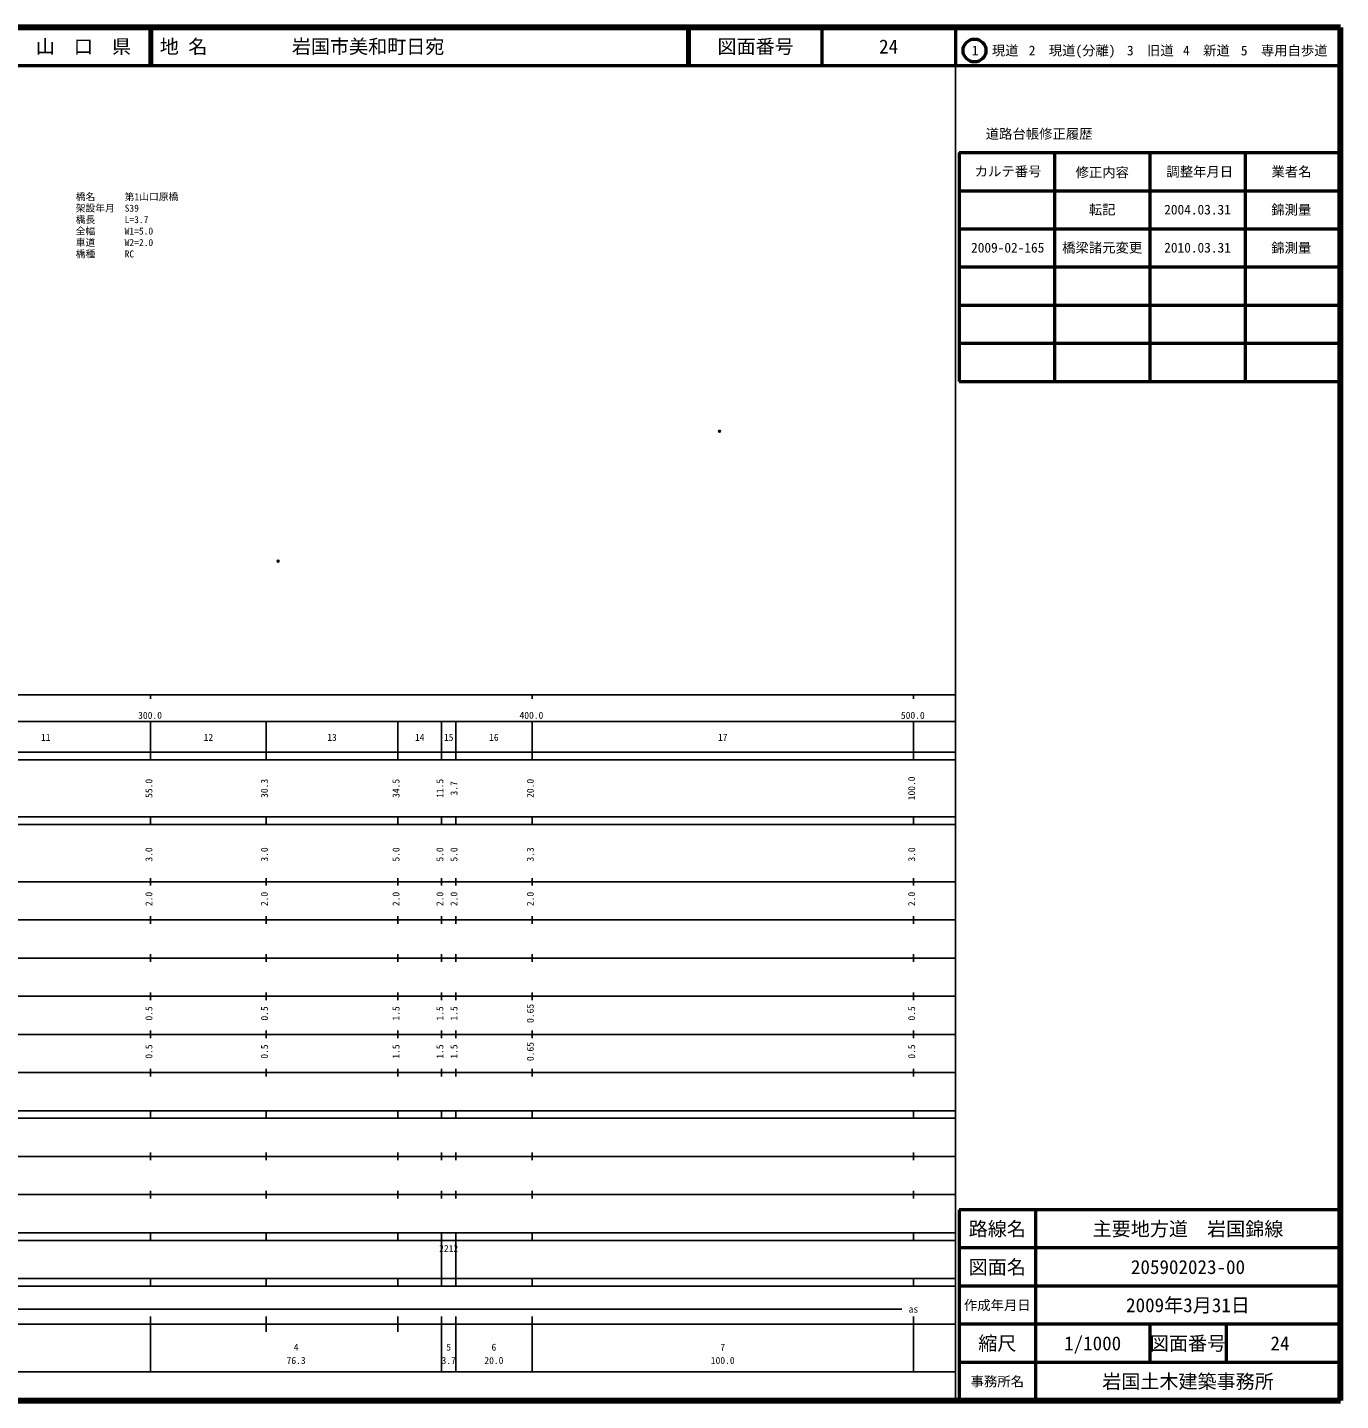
# Model space of a CAD drawing. Units: millimetres on the paper, with parts at other scales. Extents: x 40 to 680, y 20 to 380.
# Drawn here: x 335.7 to 680, y 20 to 380 of the extents above; entities that cross this region are included whole.
import ezdxf
from ezdxf.enums import TextEntityAlignment as Align

# ---------------------------------------------------------------- set-up
doc = ezdxf.new("R2010")
doc.units = ezdxf.units.MM
doc.header["$PDMODE"] = 32
doc.header["$PDSIZE"] = 0.5
for name, color, linetype in [('M-OTRS', 6, 'Continuous'), ('M-STR-HTXT', 7, 'Continuous'), ('M-TTL-TXT', 7, 'Continuous')]:
    doc.layers.add(name, color=color, linetype=linetype)
for name, color, linetype, lineweight in [('M-TTL', 2, 'Continuous', 140), ('M-TTL-BAND', 7, 'Continuous', 25), ('M-TTL-FRAM', 2, 'Continuous', 50), ('M-TTL-LINE', 7, 'Continuous', 50)]:
    doc.layers.add(name, color=color, linetype=linetype, lineweight=lineweight)
doc.styles.add('ＭＳ ゴシック', font='')
doc.styles.get('ＭＳ ゴシック').set_extended_font_data('MS Gothic')

msp = doc.modelspace()

# ---------------------------------------------------------------- linework, layer by layer
at = {"layer": 'M-OTRS'}
for p in [(517.183, 274.116), (401.425, 240.051)]:
    msp.add_point(p, dxfattribs=at)
at = {"layer": 'M-TTL'}
for p, q in [((680, 380), (40, 380)), ((680, 20), (680, 380)), ((40, 20), (680, 20))]:
    msp.add_line(p, q, dxfattribs=at)
at = {"layer": 'M-TTL-BAND'}
for p, q in [((579, 20), (579, 370)), ((40, 205), (579, 205)), ((368, 205), (368, 204)), ((468, 205), (468, 204)), ((568, 205), (568, 204)), ((68, 198), (579, 198)), ((368, 188), (368, 198)), ((398.3, 188), (398.3, 198)), ((432.8, 188), (432.8, 198)), ((444.3, 188), (444.3, 198)), ((448, 188), (448, 198)), ((468, 188), (468, 198)), ((568, 188), (568, 198)), ((40, 190), (579, 190)), ((40, 188), (579, 188)), ((40, 173), (579, 173)), ((368, 171), (368, 173)), ((398.3, 171), (398.3, 173)), ((432.8, 171), (432.8, 173)), ((444.3, 171), (444.3, 173)), ((448, 171), (448, 173)), ((468, 171), (468, 173)), ((568, 171), (568, 173)), ((40, 171), (579, 171)), ((40, 156), (579, 156)), ((368, 155), (368, 157)), ((398.3, 155), (398.3, 157)), ((432.8, 155), (432.8, 157)), ((444.3, 155), (444.3, 157)), ((448, 155), (448, 157)), ((468, 155), (468, 157)), ((568, 155), (568, 157)), ((46, 146), (579, 146)), ((368, 145), (368, 147)), ((398.3, 145), (398.3, 147)), ((432.8, 145), (432.8, 147)), ((444.3, 145), (444.3, 147)), ((448, 145), (448, 147)), ((468, 145), (468, 147)), ((568, 145), (568, 147)), ((368, 135), (368, 137)), ((398.3, 135), (398.3, 137)), ((432.8, 135), (432.8, 137)), ((444.3, 135), (444.3, 137)), ((448, 135), (448, 137)), ((468, 135), (468, 137)), ((568, 135), (568, 137)), ((52, 136), (579, 136)), ((46, 126), (579, 126)), ((368, 125), (368, 127)), ((398.3, 125), (398.3, 127)), ((432.8, 125), (432.8, 127)), ((444.3, 125), (444.3, 127)), ((448, 125), (448, 127)), ((468, 125), (468, 127)), ((568, 125), (568, 127)), ((52, 116), (579, 116)), ((368, 115), (368, 117)), ((398.3, 115), (398.3, 117)), ((432.8, 115), (432.8, 117)), ((444.3, 115), (444.3, 117)), ((448, 115), (448, 117)), ((468, 115), (468, 117)), ((568, 115), (568, 117)), ((46, 106), (579, 106)), ((368, 105), (368, 107)), ((398.3, 105), (398.3, 107)), ((432.8, 105), (432.8, 107)), ((444.3, 105), (444.3, 107)), ((448, 105), (448, 107)), ((468, 105), (468, 107)), ((568, 105), (568, 107)), ((40, 96), (579, 96)), ((40, 94), (579, 94)), ((368, 94), (368, 96)), ((398.3, 94), (398.3, 96)), ((432.8, 94), (432.8, 96)), ((444.3, 94), (444.3, 96)), ((448, 94), (448, 96)), ((468, 94), (468, 96)), ((568, 94), (568, 96)), ((49, 84), (579, 84)), ((368, 83), (368, 85)), ((398.3, 83), (398.3, 85)), ((432.8, 83), (432.8, 85)), ((444.3, 83), (444.3, 85)), ((448, 83), (448, 85)), ((468, 83), (468, 85)), ((568, 83), (568, 85)), ((40, 74), (579, 74)), ((368, 73), (368, 75)), ((398.3, 73), (398.3, 75)), ((432.8, 73), (432.8, 75)), ((444.3, 73), (444.3, 75)), ((448, 73), (448, 75)), ((468, 73), (468, 75)), ((568, 73), (568, 75)), ((40, 64), (579, 64)), ((40, 62), (579, 62)), ((368, 62), (368, 64)), ((398.3, 62), (398.3, 64)), ((432.8, 62), (432.8, 64)), ((444.3, 62), (444.3, 64)), ((444.3, 52), (444.3, 62)), ((448, 62), (448, 64)), ((448, 52), (448, 62)), ((468, 62), (468, 64)), ((568, 62), (568, 64)), ((40, 52), (579, 52)), ((368, 50), (368, 52)), ((398.3, 50), (398.3, 52)), ((432.8, 50), (432.8, 52)), ((444.3, 50), (444.3, 52)), ((448, 50), (448, 52)), ((468, 50), (468, 52)), ((568, 50), (568, 52)), ((40, 50), (579, 50)), ((71, 44), (565, 44)), ((40, 40), (579, 40)), ((368, 27.5), (368, 42)), ((398.3, 38), (398.3, 42)), ((432.8, 38), (432.8, 42)), ((444.3, 27.5), (444.3, 42)), ((448, 27.5), (448, 42)), ((468, 27.5), (468, 42)), ((568, 27.5), (568, 42)), ((68, 27.5), (579, 27.5))]:
    msp.add_line(p, q, dxfattribs=at)
at = {"layer": 'M-TTL-FRAM'}
for p, q in [((580, 347.197), (580, 287.197)), ((580, 347.197), (680, 347.197)), ((580, 287.197), (680, 287.197)), ((680, 70), (580, 70)), ((580, 70), (580, 20))]:
    msp.add_line(p, q, dxfattribs=at)
at = {"layer": 'M-TTL-LINE'}
for p, q in [((367.75, 380), (367.75, 370)), ((368.25, 380), (368.25, 370)), ((508.747, 380), (508.747, 370)), ((509.247, 380), (509.247, 370)), ((543.997, 380), (543.997, 370)), ((579, 380), (579, 370)), ((40, 370), (680, 370)), ((605, 347.197), (605, 287.197)), ((630, 347.197), (630, 287.197)), ((655, 347.197), (655, 287.197)), ((580, 337.197), (680, 337.197)), ((580, 327.197), (680, 327.197)), ((580, 317.197), (680, 317.197)), ((580, 307.197), (680, 307.197)), ((580, 297.197), (680, 297.197)), ((600, 70), (600, 20)), ((680, 60), (580, 60)), ((680, 50), (580, 50)), ((680, 40), (580, 40)), ((630, 40), (630, 30)), ((650, 40), (650, 30)), ((680, 30), (580, 30))]:
    msp.add_line(p, q, dxfattribs=at)
msp.add_circle((584.031, 373.958), 3, dxfattribs=at)

# ---------------------------------------------------------------- texts
at = {"layer": 'M-STR-HTXT', "style": 'ＭＳ ゴシック'}
for s, p in [('橋名\u3000\u3000\u3000第1山口原橋', (348.347, 334.15)), ('架設年月\u3000S39', (348.347, 331.15)), ('橋長\u3000\u3000\u3000L=3.7', (348.347, 328.15)), ('全幅\u3000\u3000\u3000W1=5.0', (348.347, 325.15)), ('車道\u3000\u3000\u3000W2=2.0', (348.347, 322.15)), ('橋種\u3000\u3000\u3000RC', (348.347, 319.15))]:
    msp.add_text(s, height=1.833, dxfattribs=at).set_placement(p, align=Align.BOTTOM_LEFT)
at = {"layer": 'M-TTL-BAND', "style": 'ＭＳ ゴシック'}
for s, p in [('300.0', (367.844, 198.195)), ('400.0', (467.844, 198.195)), ('500.0', (567.844, 198.195)), ('11', (340.5, 192.405)), ('12', (383.15, 192.405)), ('13', (415.55, 192.405)), ('14', (438.55, 192.405)), ('15', (446.15, 192.405)), ('16', (458, 192.405)), ('17', (518, 192.405)), ('as', (568, 42.5)), ('4', (406.15, 32.523)), ('5', (446.15, 32.523)), ('6', (458, 32.523)), ('7', (518, 32.523)), ('76.3', (406.15, 29.033)), ('3.7', (446.15, 29.033)), ('20.0', (458, 29.033)), ('100.0', (518, 29.033))]:
    msp.add_text(s, height=1.833, dxfattribs=at).set_placement(p, align=Align.BOTTOM_CENTER)
for s, p in [('55.0', (369, 180.5)), ('30.3', (399.3, 180.5)), ('34.5', (433.8, 180.5)), ('11.5', (445.3, 180.5)), ('3.7', (449, 180.5)), ('20.0', (469, 180.5)), ('100.0', (569, 180.5)), ('3.0', (369, 163.174)), ('3.0', (399.3, 163.174)), ('5.0', (433.8, 163.174)), ('5.0', (445.3, 163.174)), ('5.0', (449, 163.174)), ('3.3', (469, 163.174)), ('3.0', (569, 163.174)), ('2.0', (369, 151.5)), ('2.0', (399.3, 151.5)), ('2.0', (433.8, 151.5)), ('2.0', (445.3, 151.5)), ('2.0', (449, 151.5)), ('2.0', (469, 151.5)), ('2.0', (569, 151.5)), ('0.5', (369, 121.5)), ('0.5', (399.3, 121.5)), ('1.5', (433.8, 121.5)), ('1.5', (445.3, 121.5)), ('1.5', (449, 121.5)), ('0.65', (469, 121.5)), ('0.5', (569, 121.5)), ('0.5', (369, 111.5)), ('0.5', (399.3, 111.5)), ('1.5', (433.8, 111.5)), ('1.5', (445.3, 111.5)), ('1.5', (449, 111.5)), ('0.65', (469, 111.5)), ('0.5', (569, 111.5))]:
    msp.add_text(s, height=1.833, rotation=90, dxfattribs=at).set_placement(p, align=Align.BOTTOM_CENTER)
msp.add_text('2212', height=1.833, dxfattribs=at).set_placement((443.65, 58.405), align=Align.BOTTOM_LEFT)
at = {"layer": 'M-TTL-TXT', "style": 'ＭＳ ゴシック'}
for s, height, p in [('山\u3000口\u3000県', 3.666, (350.375, 375)), ('図面番号', 3.666, (526.622, 375)), ('24', 3.666, (561.497, 375)), ('1\u3000現道', 2.566, (589.448, 373.958)), ('2\u3000現道(分離)', 2.566, (609.619, 373.958)), ('3\u3000旧道', 2.566, (630.121, 373.958)), ('4\u3000新道', 2.566, (644.824, 373.958)), ('5\u3000専用自歩道', 2.566, (665.228, 373.958)), ('道路台帳修正履歴', 2.566, (600.968, 352.113)), ('カルテ番号', 2.566, (592.839, 342.277)), ('修正内容', 2.566, (617.509, 342.023)), ('調整年月日', 2.566, (643.089, 342.197)), ('業者名', 2.566, (667.134, 342.197)), ('転記', 2.566, (617.5, 332.245)), ('2004.03.31', 2.566, (642.5, 332.245)), ('錦測量', 2.566, (667.077, 332.189)), ('2009-02-165', 2.566, (592.729, 322.269)), ('橋梁諸元変更', 2.566, (617.5, 322.269)), ('2010.03.31', 2.566, (642.5, 322.269)), ('錦測量', 2.566, (667.077, 322.212)), ('路線名', 3.666, (590, 65)), ('路線名', 3.666, (590, 65)), ('主要地方道\u3000岩国錦線', 3.666, (640, 65)), ('図面名', 3.666, (590, 55)), ('図面名', 3.666, (590, 55)), ('205902023-00', 3.666, (640, 55)), ('2009年3月31日', 3.666, (640, 45)), ('作成年月日', 2.566, (590, 45)), ('作成年月日', 2.566, (590, 45)), ('縮尺', 3.666, (590, 35)), ('縮尺', 3.666, (590, 35)), ('1/1000', 3.666, (615, 35)), ('図面番号', 3.666, (640, 35)), ('図面番号', 3.666, (640, 35)), ('24', 3.666, (664.125, 35)), ('事務所名', 2.566, (590, 25)), ('事務所名', 2.566, (590, 25)), ('岩国土木建築事務所', 3.666, (640, 25))]:
    msp.add_text(s, height=height, dxfattribs=at).set_placement(p, align=Align.MIDDLE_CENTER)
for s, p in [('地 名', (370.38, 375)), ('岩国市美和町日宛', (405.024, 375))]:
    msp.add_text(s, height=3.666, dxfattribs=at).set_placement(p, align=Align.MIDDLE_LEFT)

doc.saveas('drawing.dxf')
